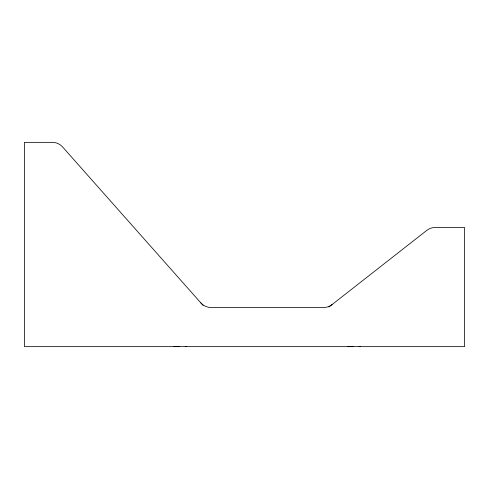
<?xml version="1.0" encoding="UTF-8"?>
<svg xmlns="http://www.w3.org/2000/svg" width="489" height="489" viewBox="0 0 489 489"><rect width="100%" height="100%" fill="white"/><g stroke="black" fill="none" stroke-linecap="round" stroke-linejoin="round"><path stroke-width="0.73" d="M328.95 307.025L426.799 230.374A13.619 13.619 0 0 1 435.198 227.477L464.55 227.477L464.55 346.652L24.45 346.652L24.45 142.348L52.372 142.348A13.619 13.619 0 0 1 62.568 146.932L203.112 305.454M175.514 346.652L176.841 346.45M349.342 346.652L350.668 346.45M186.725 346.45L185.233 346.652M360.552 346.45L359.06 346.652M174.206 346.652L175.863 346.518M348.027 346.652L349.69 346.518M352.056 346.463L353.553 346.536M178.228 346.463L179.726 346.536M351.291 346.652L347.807 346.45M177.464 346.652L173.98 346.45M359.708 346.585L360.295 346.652M185.881 346.585L186.468 346.652M332.049 304.598A13.619 13.619 0 0 1 323.651 307.495L211.046 307.495A13.619 13.619 0 0 1 200.851 302.911"/></g></svg>
